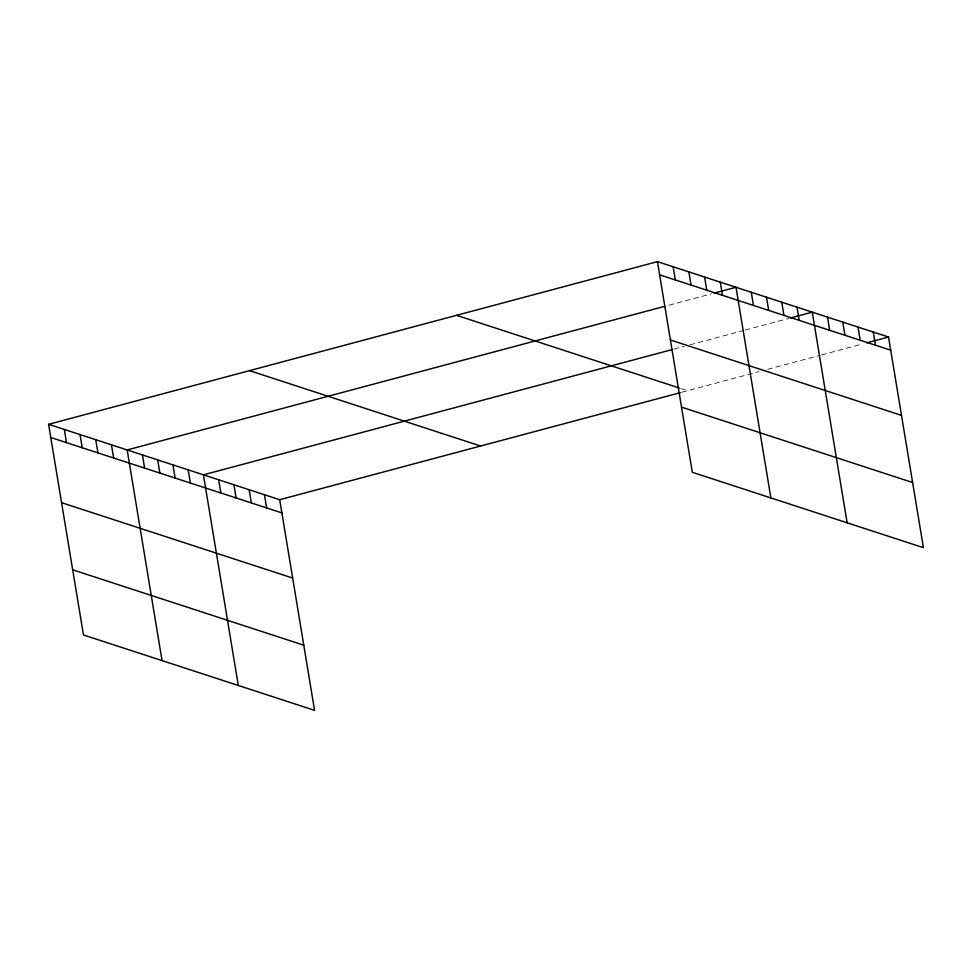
<?xml version="1.0" encoding="UTF-8"?>
<svg xmlns="http://www.w3.org/2000/svg" width="972" height="972" viewBox="0 0 972 972"><rect width="100%" height="100%" fill="white"/><g stroke="black" fill="none" stroke-linecap="round" stroke-linejoin="round"><path stroke-width="0.73" stroke-dasharray="4.86 3.65" d="M669.04 305.172L711.261 293.884M673.961 349.106L684.142 346.384M689.974 344.829L743.835 330.431M745.293 330.043L788.972 318.379M681.858 392.251L758.95 371.656M767.686 369.324L820.101 355.315M821.559 354.926L862.322 344.027M680.679 388.448L687.617 390.72"/><path stroke-width="1.46" d="M48.6 424.327L279.693 499.705L314.563 710.35L83.471 634.971L48.6 424.327L657.437 261.65L888.529 337.029L923.4 547.673L692.307 472.295L657.437 261.65M664.666 306.338L127.174 449.951L162.045 660.596M714.165 293.107L736.011 287.275L770.881 497.919M672.503 349.495L203.427 474.834L238.298 685.479M790.43 317.99L812.264 312.158L847.134 522.802M279.693 499.705L680.424 392.639M866.684 342.861L888.529 337.029M659.611 274.821L890.704 350.199M670.401 339.981L901.494 415.372M456.524 315.329L679.294 387.998M681.518 407.122L912.611 482.513M249.512 370.636L480.605 446.027M50.787 437.497L281.868 512.888M61.564 502.67L292.657 578.048M72.681 569.811L303.774 645.189M873.281 332.06L875.456 345.23M858.021 327.078L860.208 340.249M842.773 322.109L844.947 335.279M827.524 317.127L829.699 330.298M797.016 307.176L799.203 320.347M781.767 302.207L783.942 315.378M766.507 297.225L768.694 310.396M751.259 292.256L753.446 305.427M720.288 282.147L722.475 295.33M704.578 277.02L706.766 290.203M688.869 271.893L691.043 285.075M673.146 266.765L675.333 279.948M264.445 494.736L266.62 507.906M249.184 489.754L251.371 502.937M233.936 484.785L236.111 497.956M218.688 479.803L220.863 492.986M188.179 469.853L190.366 483.035M172.931 464.883L175.106 478.054M157.671 459.902L159.858 473.085M142.422 454.932L144.609 468.103M111.452 444.836L113.639 458.006M95.742 439.709L97.929 452.879M80.032 434.581L82.207 447.752M64.31 429.454L66.497 442.625"/></g></svg>
